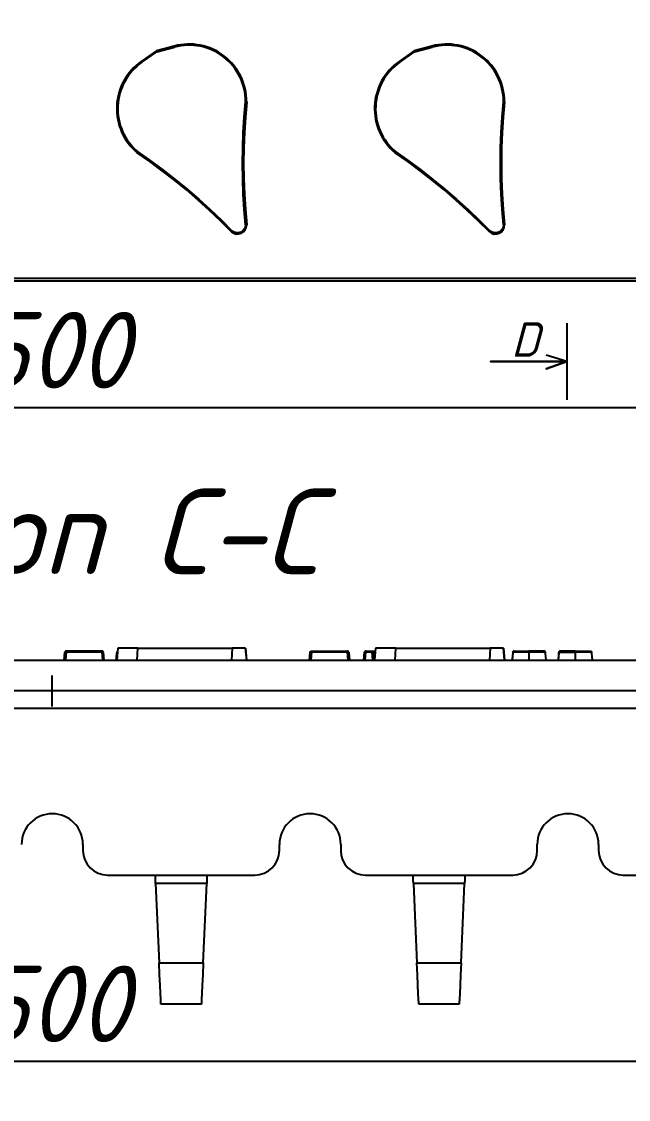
# Model space of a CAD drawing. Header units: millimetres. Extents: x 29006 to 29645, y 5570 to 5801.
# Drawn here: x 29388.55 to 29408.4, y 5588.32 to 5623.56 of the extents above; entities that cross this region are included whole.
import ezdxf

# ---------------------------------------------------------------- set-up
doc = ezdxf.new("R2010")
doc.units = ezdxf.units.MM
doc.styles.add('GOST-2.304_Type-B_italic', font='')
doc.styles.get('GOST-2.304_Type-B_italic').set_extended_font_data('GOST Common', italic=True)
doc.dimstyles.new('ISO-25', dxfattribs={"dimtxt": 2.5, "dimasz": 2.5, "dimexe": 1.25, "dimexo": 0.625, "dimtad": 1, "dimtoh": 1, "dimtxsty": 'GOST-2.304_Type-B_italic', "dimcen": 2.5, "dimadec": 0, "dimazin": 0, "dimtfac": 1, "dimtmove": 0, "dimatfit": 3, "dimfxl": 1, "dimarcsym": 0})

# ---------------------------------------------------------------- blocks, each defined once
blk = doc.blocks.new('*D4')
at = {"color": 0, "lineweight": -2, "transparency": 16777216}
for p, q in [((29339.545, 5615.442), (29339.545, 5609.696)), ((29439.552, 5615.452), (29439.552, 5609.696)), ((29342.045, 5610.946), (29437.052, 5610.946))]:
    blk.add_line(p, q, dxfattribs=at)
at = {"color": 0, "transparency": 16777216}
for points in [[(29342.045, 5611.362), (29342.045, 5610.529), (29339.545, 5610.946)], [(29437.052, 5611.362), (29437.052, 5610.529), (29439.552, 5610.946)]]:
    blk.add_solid(points, dxfattribs=at)
at = {"layer": 'Defpoints', "color": 0, "transparency": 16777216}
for p in [(29339.545, 5616.067), (29439.552, 5616.077), (29439.552, 5610.946)]:
    blk.add_point(p, dxfattribs=at)
at = {"color": 0, "transparency": 16777216, "insert": (29389.549, 5612.821), "char_height": 2.5, "attachment_point": 5, "style": 'GOST-2.304_Type-B_italic'}
blk.add_mtext('500', dxfattribs=at)
blk = doc.blocks.new('*D5')
at = {"color": 0, "lineweight": -2, "transparency": 16777216}
for p, q in [((29339.545, 5601.042), (29339.545, 5588.323)), ((29439.552, 5601.052), (29439.552, 5588.323)), ((29342.045, 5589.573), (29437.052, 5589.573))]:
    blk.add_line(p, q, dxfattribs=at)
at = {"color": 0, "transparency": 16777216}
for points in [[(29342.045, 5589.99), (29342.045, 5589.157), (29339.545, 5589.573)], [(29437.052, 5589.99), (29437.052, 5589.157), (29439.552, 5589.573)]]:
    blk.add_solid(points, dxfattribs=at)
at = {"layer": 'Defpoints', "color": 0, "transparency": 16777216}
for p in [(29339.545, 5601.667), (29439.552, 5601.677), (29439.552, 5589.573)]:
    blk.add_point(p, dxfattribs=at)
at = {"color": 0, "transparency": 16777216, "insert": (29389.549, 5591.448), "char_height": 2.5, "attachment_point": 5, "style": 'GOST-2.304_Type-B_italic'}
blk.add_mtext('500', dxfattribs=at)

msp = doc.modelspace()

# ---------------------------------------------------------------- linework, layer by layer
at = {"color": 0}
for p, q in [((29389.944, 5602.681), (29389.967, 5602.945)), ((29389.968, 5602.953), (29389.967, 5602.945)), ((29389.967, 5602.945), (29389.968, 5602.946)), ((29389.971, 5602.959), (29389.968, 5602.953)), ((29389.968, 5602.946), (29389.97, 5602.946)), ((29389.97, 5602.946), (29389.974, 5602.947)), ((29389.975, 5602.966), (29389.971, 5602.959)), ((29389.974, 5602.947), (29389.979, 5602.947)), ((29389.98, 5602.972), (29389.975, 5602.966)), ((29389.979, 5602.947), (29389.985, 5602.947)), ((29389.986, 5602.976), (29389.98, 5602.972)), ((29390.007, 5602.945), (29389.984, 5602.681)), ((29389.985, 5602.947), (29389.992, 5602.946)), ((29389.992, 5602.979), (29389.986, 5602.976)), ((29390, 5602.981), (29389.992, 5602.979)), ((29389.992, 5602.946), (29389.999, 5602.946)), ((29389.999, 5602.946), (29390.007, 5602.945)), ((29390.007, 5602.982), (29390, 5602.981)), ((29390.007, 5602.981), (29390.007, 5602.982)), ((29391.185, 5602.982), (29390.007, 5602.982)), ((29390.007, 5602.979), (29390.007, 5602.981)), ((29390.007, 5602.976), (29390.007, 5602.979)), ((29390.007, 5602.972), (29390.007, 5602.976)), ((29390.007, 5602.966), (29390.007, 5602.972)), ((29390.007, 5602.959), (29390.007, 5602.966)), ((29390.007, 5602.953), (29390.007, 5602.959)), ((29390.007, 5602.945), (29390.007, 5602.953)), ((29391.185, 5602.945), (29390.007, 5602.945)), ((29391.192, 5602.981), (29391.185, 5602.982)), ((29391.185, 5602.981), (29391.185, 5602.982)), ((29391.185, 5602.979), (29391.185, 5602.981)), ((29391.185, 5602.976), (29391.185, 5602.979)), ((29391.185, 5602.972), (29391.185, 5602.976)), ((29391.185, 5602.966), (29391.185, 5602.972)), ((29391.185, 5602.959), (29391.185, 5602.966)), ((29391.185, 5602.953), (29391.185, 5602.959)), ((29391.185, 5602.945), (29391.185, 5602.953)), ((29391.192, 5602.946), (29391.185, 5602.945)), ((29391.208, 5602.681), (29391.185, 5602.945)), ((29391.199, 5602.979), (29391.192, 5602.981)), ((29391.2, 5602.946), (29391.192, 5602.946)), ((29391.206, 5602.976), (29391.199, 5602.979)), ((29391.207, 5602.947), (29391.2, 5602.946)), ((29391.212, 5602.972), (29391.206, 5602.976)), ((29391.213, 5602.947), (29391.207, 5602.947)), ((29391.217, 5602.966), (29391.212, 5602.972)), ((29391.218, 5602.947), (29391.213, 5602.947)), ((29391.221, 5602.959), (29391.217, 5602.966)), ((29391.222, 5602.946), (29391.218, 5602.947)), ((29391.223, 5602.953), (29391.221, 5602.959)), ((29391.224, 5602.946), (29391.222, 5602.946)), ((29391.225, 5602.945), (29391.223, 5602.953)), ((29391.225, 5602.945), (29391.224, 5602.946)), ((29391.248, 5602.681), (29391.225, 5602.945)), ((29391.656, 5602.891), (29391.648, 5602.801)), ((29391.661, 5602.945), (29391.656, 5602.891)), ((29391.695, 5603.082), (29391.66, 5602.681)), ((29391.664, 5602.958), (29391.661, 5602.945)), ((29391.672, 5602.969), (29391.664, 5602.958)), ((29391.683, 5602.978), (29391.672, 5602.969)), ((29391.687, 5602.979), (29391.683, 5602.978)), ((29391.699, 5603.082), (29391.695, 5603.082)), ((29391.758, 5603.082), (29391.699, 5603.082)), ((29391.892, 5603.082), (29391.758, 5603.082)), ((29392.093, 5603.082), (29391.892, 5603.082)), ((29392.355, 5603.082), (29392.093, 5603.082)), ((29392.334, 5602.681), (29392.355, 5603.082)), ((29392.355, 5603.082), (29392.768, 5603.082)), ((29392.768, 5603.082), (29393.174, 5603.082)), ((29393.174, 5603.082), (29393.572, 5603.082)), ((29393.572, 5603.082), (29393.962, 5603.082)), ((29393.962, 5603.082), (29394.345, 5603.082)), ((29394.345, 5603.082), (29394.719, 5603.082)), ((29394.719, 5603.082), (29395.084, 5603.082)), ((29395.084, 5603.082), (29395.441, 5603.082)), ((29395.441, 5603.082), (29395.417, 5602.681)), ((29395.504, 5603.082), (29395.441, 5603.082)), ((29395.577, 5603.082), (29395.504, 5603.082)), ((29395.651, 5603.082), (29395.577, 5603.082)), ((29395.723, 5603.082), (29395.651, 5603.082)), ((29395.786, 5603.082), (29395.723, 5603.082)), ((29395.835, 5603.082), (29395.786, 5603.082)), ((29395.866, 5603.082), (29395.835, 5603.082)), ((29395.877, 5603.082), (29395.866, 5603.082)), ((29395.877, 5603.082), (29395.911, 5602.683)), ((29395.912, 5602.681), (29395.877, 5603.082)), ((29397.968, 5602.681), (29397.991, 5602.945)), ((29397.991, 5602.945), (29397.992, 5602.953)), ((29397.991, 5602.945), (29397.992, 5602.946)), ((29397.992, 5602.953), (29397.995, 5602.959)), ((29397.992, 5602.946), (29397.994, 5602.946)), ((29397.994, 5602.946), (29397.998, 5602.947)), ((29397.995, 5602.959), (29397.999, 5602.966)), ((29397.998, 5602.947), (29398.003, 5602.947)), ((29397.999, 5602.966), (29398.004, 5602.972)), ((29398.003, 5602.947), (29398.009, 5602.947)), ((29398.004, 5602.972), (29398.01, 5602.976)), ((29398.031, 5602.945), (29398.008, 5602.681)), ((29398.009, 5602.947), (29398.016, 5602.946)), ((29398.01, 5602.976), (29398.016, 5602.979)), ((29398.016, 5602.979), (29398.023, 5602.981)), ((29398.016, 5602.946), (29398.023, 5602.946)), ((29398.023, 5602.981), (29398.031, 5602.982)), ((29398.023, 5602.946), (29398.031, 5602.945)), ((29398.031, 5602.981), (29398.031, 5602.982)), ((29398.031, 5602.982), (29399.209, 5602.982)), ((29398.031, 5602.979), (29398.031, 5602.981)), ((29398.031, 5602.976), (29398.031, 5602.979)), ((29398.031, 5602.972), (29398.031, 5602.976)), ((29398.031, 5602.966), (29398.031, 5602.972)), ((29398.031, 5602.959), (29398.031, 5602.966)), ((29398.031, 5602.953), (29398.031, 5602.959)), ((29398.031, 5602.945), (29398.031, 5602.953)), ((29399.209, 5602.945), (29398.031, 5602.945)), ((29399.216, 5602.981), (29399.209, 5602.982)), ((29399.209, 5602.982), (29399.209, 5602.981)), ((29399.209, 5602.981), (29399.209, 5602.979)), ((29399.209, 5602.979), (29399.209, 5602.976)), ((29399.209, 5602.976), (29399.209, 5602.972)), ((29399.209, 5602.972), (29399.209, 5602.966)), ((29399.209, 5602.966), (29399.209, 5602.959)), ((29399.209, 5602.959), (29399.209, 5602.953)), ((29399.209, 5602.953), (29399.209, 5602.945)), ((29399.209, 5602.945), (29399.216, 5602.946)), ((29399.232, 5602.681), (29399.209, 5602.945)), ((29399.223, 5602.979), (29399.216, 5602.981)), ((29399.216, 5602.946), (29399.224, 5602.946)), ((29399.23, 5602.976), (29399.223, 5602.979)), ((29399.224, 5602.946), (29399.231, 5602.947)), ((29399.236, 5602.972), (29399.23, 5602.976)), ((29399.231, 5602.947), (29399.237, 5602.947)), ((29399.24, 5602.966), (29399.236, 5602.972)), ((29399.237, 5602.947), (29399.242, 5602.947)), ((29399.245, 5602.959), (29399.24, 5602.966)), ((29399.242, 5602.947), (29399.245, 5602.946)), ((29399.247, 5602.953), (29399.245, 5602.959)), ((29399.245, 5602.946), (29399.248, 5602.946)), ((29399.249, 5602.945), (29399.247, 5602.953)), ((29399.248, 5602.946), (29399.249, 5602.945)), ((29399.249, 5602.945), (29399.272, 5602.681)), ((29399.74, 5602.681), (29399.763, 5602.945)), ((29399.764, 5602.953), (29399.763, 5602.945)), ((29399.763, 5602.945), (29399.764, 5602.946)), ((29399.767, 5602.959), (29399.764, 5602.953)), ((29399.764, 5602.946), (29399.766, 5602.946)), ((29399.766, 5602.946), (29399.77, 5602.947)), ((29399.771, 5602.966), (29399.767, 5602.959)), ((29399.77, 5602.947), (29399.775, 5602.947)), ((29399.776, 5602.972), (29399.771, 5602.966)), ((29399.775, 5602.947), (29399.781, 5602.947)), ((29399.782, 5602.976), (29399.776, 5602.972)), ((29399.803, 5602.945), (29399.78, 5602.681)), ((29399.781, 5602.947), (29399.788, 5602.946)), ((29399.788, 5602.979), (29399.782, 5602.976)), ((29399.796, 5602.981), (29399.788, 5602.979)), ((29399.788, 5602.946), (29399.795, 5602.946)), ((29399.795, 5602.946), (29399.803, 5602.945)), ((29399.803, 5602.982), (29399.796, 5602.981)), ((29399.803, 5602.981), (29399.803, 5602.982)), ((29399.803, 5602.982), (29400.015, 5602.982)), ((29399.803, 5602.979), (29399.803, 5602.981)), ((29399.803, 5602.976), (29399.803, 5602.979)), ((29399.803, 5602.972), (29399.803, 5602.976)), ((29399.803, 5602.966), (29399.803, 5602.972)), ((29399.803, 5602.959), (29399.803, 5602.966)), ((29399.803, 5602.953), (29399.803, 5602.959)), ((29399.803, 5602.945), (29399.803, 5602.953)), ((29400.015, 5602.945), (29399.803, 5602.945)), ((29400.015, 5602.981), (29400.015, 5602.982)), ((29400.015, 5602.982), (29400.023, 5602.981)), ((29400.015, 5602.982), (29400.017, 5602.982)), ((29400.015, 5602.979), (29400.015, 5602.981)), ((29400.015, 5602.976), (29400.015, 5602.979)), ((29400.015, 5602.972), (29400.015, 5602.976)), ((29400.015, 5602.966), (29400.015, 5602.972)), ((29400.015, 5602.959), (29400.015, 5602.966)), ((29400.015, 5602.953), (29400.015, 5602.959)), ((29400.015, 5602.945), (29400.015, 5602.953)), ((29400.023, 5602.946), (29400.015, 5602.945)), ((29400.039, 5602.681), (29400.015, 5602.945)), ((29400.017, 5602.982), (29400.02, 5602.982)), ((29400.02, 5602.982), (29400.026, 5602.982)), ((29400.023, 5602.981), (29400.03, 5602.979)), ((29400.031, 5602.946), (29400.023, 5602.946)), ((29400.026, 5602.982), (29400.035, 5602.982)), ((29400.03, 5602.979), (29400.037, 5602.976)), ((29400.038, 5602.947), (29400.031, 5602.946)), ((29400.035, 5602.982), (29400.045, 5602.982)), ((29400.037, 5602.976), (29400.043, 5602.972)), ((29400.044, 5602.947), (29400.038, 5602.947)), ((29400.043, 5602.972), (29400.048, 5602.966)), ((29400.049, 5602.947), (29400.044, 5602.947)), ((29400.045, 5602.982), (29400.056, 5602.982)), ((29400.048, 5602.966), (29400.052, 5602.959)), ((29400.052, 5602.946), (29400.049, 5602.947)), ((29400.052, 5602.959), (29400.054, 5602.953)), ((29400.055, 5602.946), (29400.052, 5602.946)), ((29400.054, 5602.953), (29400.055, 5602.945)), ((29400.055, 5602.945), (29400.056, 5602.947)), ((29400.055, 5602.945), (29400.055, 5602.946)), ((29400.079, 5602.681), (29400.055, 5602.945)), ((29400.056, 5602.982), (29400.069, 5602.982)), ((29400.056, 5602.947), (29400.058, 5602.95)), ((29400.058, 5602.95), (29400.06, 5602.952)), ((29400.06, 5602.952), (29400.064, 5602.953)), ((29400.064, 5602.953), (29400.069, 5602.955)), ((29400.069, 5602.982), (29400.083, 5602.982)), ((29400.069, 5602.955), (29400.075, 5602.955)), ((29400.075, 5602.955), (29400.081, 5602.956)), ((29400.081, 5602.956), (29400.088, 5602.956)), ((29400.083, 5602.982), (29400.097, 5602.982)), ((29400.088, 5602.956), (29400.096, 5602.955)), ((29400.129, 5603.082), (29400.094, 5602.681)), ((29400.096, 5602.955), (29400.103, 5602.955)), ((29400.097, 5602.982), (29400.111, 5602.982)), ((29400.103, 5602.955), (29400.109, 5602.953)), ((29400.109, 5602.953), (29400.116, 5602.952)), ((29400.111, 5602.982), (29400.12, 5602.982)), ((29400.116, 5602.952), (29400.118, 5602.951)), ((29400.132, 5603.082), (29400.129, 5603.082)), ((29400.192, 5603.082), (29400.132, 5603.082)), ((29400.325, 5603.082), (29400.192, 5603.082)), ((29400.527, 5603.082), (29400.325, 5603.082)), ((29400.789, 5603.082), (29400.527, 5603.082)), ((29400.767, 5602.681), (29400.789, 5603.082)), ((29400.789, 5603.082), (29401.202, 5603.082)), ((29401.202, 5603.082), (29401.608, 5603.082)), ((29401.608, 5603.082), (29402.006, 5603.082)), ((29402.006, 5603.082), (29402.396, 5603.082)), ((29402.396, 5603.082), (29402.779, 5603.082)), ((29402.779, 5603.082), (29403.153, 5603.082)), ((29403.153, 5603.082), (29403.518, 5603.082)), ((29403.518, 5603.082), (29403.875, 5603.082)), ((29403.875, 5603.082), (29403.851, 5602.681)), ((29403.938, 5603.082), (29403.875, 5603.082)), ((29404.01, 5603.082), (29403.938, 5603.082)), ((29404.085, 5603.082), (29404.01, 5603.082)), ((29404.157, 5603.082), (29404.085, 5603.082)), ((29404.219, 5603.082), (29404.157, 5603.082)), ((29404.268, 5603.082), (29404.219, 5603.082)), ((29404.299, 5603.082), (29404.268, 5603.082)), ((29404.31, 5603.082), (29404.299, 5603.082)), ((29404.31, 5603.082), (29404.345, 5602.683)), ((29404.345, 5602.681), (29404.31, 5603.082)), ((29404.615, 5602.927), (29404.591, 5602.681)), ((29404.615, 5602.926), (29404.605, 5602.828)), ((29404.617, 5602.946), (29404.615, 5602.927)), ((29404.618, 5602.945), (29404.615, 5602.926)), ((29404.618, 5602.953), (29404.617, 5602.946)), ((29404.617, 5602.946), (29404.618, 5602.945)), ((29404.621, 5602.96), (29404.618, 5602.953)), ((29404.618, 5602.945), (29404.619, 5602.953)), ((29404.687, 5602.945), (29404.618, 5602.945)), ((29404.619, 5602.953), (29404.621, 5602.959)), ((29404.621, 5602.959), (29404.625, 5602.966)), ((29404.625, 5602.966), (29404.621, 5602.96)), ((29404.625, 5602.966), (29404.63, 5602.972)), ((29404.63, 5602.972), (29404.625, 5602.966)), ((29404.63, 5602.972), (29404.636, 5602.976)), ((29404.636, 5602.976), (29404.63, 5602.972)), ((29404.636, 5602.976), (29404.643, 5602.979)), ((29404.642, 5602.979), (29404.636, 5602.976)), ((29404.649, 5602.981), (29404.642, 5602.979)), ((29404.643, 5602.979), (29404.65, 5602.981)), ((29404.657, 5602.982), (29404.649, 5602.981)), ((29404.65, 5602.981), (29404.657, 5602.982)), ((29404.657, 5602.982), (29404.722, 5602.982)), ((29404.795, 5602.945), (29404.687, 5602.945)), ((29404.722, 5602.982), (29404.822, 5602.982)), ((29404.944, 5602.945), (29404.795, 5602.945)), ((29404.822, 5602.982), (29404.958, 5602.982)), ((29405.104, 5602.945), (29404.944, 5602.945)), ((29404.958, 5602.982), (29405.106, 5602.982)), ((29405.141, 5602.945), (29405.104, 5602.945)), ((29405.106, 5602.982), (29405.141, 5602.982)), ((29405.166, 5602.982), (29405.141, 5602.982)), ((29405.141, 5602.982), (29405.141, 5602.981)), ((29405.141, 5602.981), (29405.141, 5602.978)), ((29405.141, 5602.978), (29405.141, 5602.969)), ((29405.141, 5602.969), (29405.141, 5602.958)), ((29405.141, 5602.958), (29405.141, 5602.945)), ((29405.168, 5602.945), (29405.141, 5602.945)), ((29405.141, 5602.945), (29405.141, 5602.891)), ((29405.141, 5602.891), (29405.141, 5602.801)), ((29405.334, 5602.982), (29405.166, 5602.982)), ((29405.352, 5602.945), (29405.168, 5602.945)), ((29405.495, 5602.982), (29405.334, 5602.982)), ((29405.524, 5602.945), (29405.352, 5602.945)), ((29405.512, 5602.982), (29405.495, 5602.982)), ((29405.612, 5602.982), (29405.512, 5602.982)), ((29405.543, 5602.945), (29405.524, 5602.945)), ((29405.65, 5602.945), (29405.543, 5602.945)), ((29405.644, 5602.982), (29405.612, 5602.982)), ((29405.647, 5602.982), (29405.644, 5602.982)), ((29405.65, 5602.981), (29405.647, 5602.982)), ((29405.663, 5602.978), (29405.65, 5602.981)), ((29405.684, 5602.945), (29405.65, 5602.945)), ((29405.673, 5602.969), (29405.663, 5602.978)), ((29405.681, 5602.958), (29405.673, 5602.969)), ((29405.684, 5602.945), (29405.681, 5602.958)), ((29405.689, 5602.891), (29405.684, 5602.945)), ((29405.684, 5602.945), (29405.684, 5602.945)), ((29405.697, 5602.801), (29405.689, 5602.891)), ((29406.126, 5602.927), (29406.102, 5602.681)), ((29406.117, 5602.828), (29406.127, 5602.926)), ((29406.128, 5602.946), (29406.126, 5602.927)), ((29406.127, 5602.926), (29406.129, 5602.945)), ((29406.13, 5602.953), (29406.128, 5602.946)), ((29406.128, 5602.946), (29406.129, 5602.945)), ((29406.129, 5602.945), (29406.13, 5602.953)), ((29406.129, 5602.945), (29406.198, 5602.945)), ((29406.132, 5602.96), (29406.13, 5602.953)), ((29406.13, 5602.953), (29406.132, 5602.959)), ((29406.132, 5602.959), (29406.136, 5602.966)), ((29406.136, 5602.966), (29406.132, 5602.96)), ((29406.136, 5602.966), (29406.141, 5602.972)), ((29406.141, 5602.972), (29406.136, 5602.966)), ((29406.141, 5602.972), (29406.147, 5602.976)), ((29406.147, 5602.976), (29406.141, 5602.972)), ((29406.147, 5602.976), (29406.154, 5602.979)), ((29406.154, 5602.979), (29406.147, 5602.976)), ((29406.154, 5602.979), (29406.161, 5602.981)), ((29406.161, 5602.981), (29406.154, 5602.979)), ((29406.161, 5602.981), (29406.168, 5602.982)), ((29406.168, 5602.982), (29406.161, 5602.981)), ((29406.233, 5602.982), (29406.168, 5602.982)), ((29406.198, 5602.945), (29406.307, 5602.945)), ((29406.333, 5602.982), (29406.233, 5602.982)), ((29406.307, 5602.945), (29406.455, 5602.945)), ((29406.469, 5602.982), (29406.333, 5602.982)), ((29406.455, 5602.945), (29406.615, 5602.945)), ((29406.617, 5602.982), (29406.469, 5602.982)), ((29406.615, 5602.945), (29406.652, 5602.945)), ((29406.652, 5602.982), (29406.617, 5602.982)), ((29406.652, 5602.982), (29406.677, 5602.982)), ((29406.652, 5602.981), (29406.652, 5602.982)), ((29406.652, 5602.978), (29406.652, 5602.981)), ((29406.652, 5602.969), (29406.652, 5602.978)), ((29406.652, 5602.958), (29406.652, 5602.969)), ((29406.652, 5602.945), (29406.652, 5602.958)), ((29406.679, 5602.945), (29406.652, 5602.945)), ((29406.652, 5602.945), (29406.652, 5602.891)), ((29406.652, 5602.891), (29406.652, 5602.801)), ((29406.677, 5602.982), (29406.846, 5602.982)), ((29406.863, 5602.945), (29406.679, 5602.945)), ((29406.846, 5602.982), (29407.006, 5602.982)), ((29407.035, 5602.945), (29406.863, 5602.945)), ((29407.006, 5602.982), (29407.023, 5602.982)), ((29407.023, 5602.982), (29407.123, 5602.982)), ((29407.054, 5602.945), (29407.035, 5602.945)), ((29407.161, 5602.945), (29407.054, 5602.945)), ((29407.123, 5602.982), (29407.156, 5602.982)), ((29407.156, 5602.982), (29407.159, 5602.982)), ((29407.159, 5602.982), (29407.161, 5602.981)), ((29407.161, 5602.981), (29407.174, 5602.978)), ((29407.195, 5602.945), (29407.161, 5602.945)), ((29407.174, 5602.978), (29407.185, 5602.969)), ((29407.185, 5602.969), (29407.192, 5602.958)), ((29407.192, 5602.958), (29407.196, 5602.945)), ((29407.196, 5602.945), (29407.195, 5602.945)), ((29407.2, 5602.891), (29407.196, 5602.945)), ((29407.208, 5602.801), (29407.2, 5602.891)), ((29340.64, 5602.681), (29438.464, 5602.681)), ((29391.648, 5602.801), (29391.638, 5602.681)), ((29404.596, 5602.73), (29404.591, 5602.681)), ((29404.605, 5602.828), (29404.596, 5602.73)), ((29405.141, 5602.801), (29405.141, 5602.681)), ((29405.707, 5602.681), (29405.697, 5602.801)), ((29406.102, 5602.681), (29406.107, 5602.73)), ((29406.107, 5602.73), (29406.117, 5602.828)), ((29406.652, 5602.801), (29406.652, 5602.681)), ((29407.219, 5602.681), (29407.208, 5602.801)), ((29389.552, 5601.175), (29389.552, 5602.179)), ((29412.435, 5601.677), (29366.668, 5601.677)), ((29390.054, 5601.677), (29389.05, 5601.677)), ((29411.857, 5601.101), (29367.247, 5601.101)), ((29390.556, 5596.662), (29390.556, 5596.461)), ((29396.982, 5596.461), (29396.982, 5596.662)), ((29398.99, 5596.662), (29398.99, 5596.461)), ((29405.416, 5596.461), (29405.416, 5596.662)), ((29407.423, 5596.662), (29407.423, 5596.461)), ((29390.556, 5596.461), (29390.571, 5596.304)), ((29390.571, 5596.304), (29390.617, 5596.153)), ((29396.921, 5596.153), (29396.966, 5596.304)), ((29396.966, 5596.304), (29396.982, 5596.461)), ((29398.99, 5596.461), (29399.005, 5596.304)), ((29399.005, 5596.304), (29399.051, 5596.153)), ((29405.354, 5596.153), (29405.4, 5596.304)), ((29405.4, 5596.304), (29405.416, 5596.461)), ((29407.423, 5596.461), (29407.439, 5596.304)), ((29407.439, 5596.304), (29407.485, 5596.153)), ((29390.617, 5596.153), (29390.691, 5596.014)), ((29390.691, 5596.014), (29390.791, 5595.893)), ((29390.791, 5595.893), (29390.913, 5595.793)), ((29396.625, 5595.793), (29396.746, 5595.893)), ((29396.746, 5595.893), (29396.846, 5596.014)), ((29396.846, 5596.014), (29396.921, 5596.153)), ((29399.051, 5596.153), (29399.125, 5596.014)), ((29399.125, 5596.014), (29399.225, 5595.893)), ((29399.225, 5595.893), (29399.347, 5595.793)), ((29405.058, 5595.793), (29405.18, 5595.893)), ((29405.18, 5595.893), (29405.28, 5596.014)), ((29405.28, 5596.014), (29405.354, 5596.153)), ((29407.485, 5596.153), (29407.559, 5596.014)), ((29407.559, 5596.014), (29407.659, 5595.893)), ((29407.659, 5595.893), (29407.78, 5595.793)), ((29390.913, 5595.793), (29391.052, 5595.719)), ((29391.052, 5595.719), (29391.202, 5595.673)), ((29391.202, 5595.673), (29391.359, 5595.657)), ((29391.359, 5595.657), (29396.178, 5595.657)), ((29392.923, 5595.64), (29392.922, 5595.657)), ((29392.925, 5595.588), (29392.923, 5595.64)), ((29392.929, 5595.502), (29392.925, 5595.588)), ((29392.934, 5595.388), (29392.929, 5595.502)), ((29394.609, 5595.502), (29394.604, 5595.388)), ((29394.613, 5595.588), (29394.609, 5595.502)), ((29394.615, 5595.64), (29394.613, 5595.588)), ((29394.615, 5595.657), (29394.615, 5595.64)), ((29396.178, 5595.657), (29396.335, 5595.673)), ((29396.335, 5595.673), (29396.486, 5595.719)), ((29396.486, 5595.719), (29396.625, 5595.793)), ((29399.347, 5595.793), (29399.486, 5595.719)), ((29399.486, 5595.719), (29399.636, 5595.673)), ((29399.636, 5595.673), (29399.793, 5595.657)), ((29399.793, 5595.657), (29404.612, 5595.657)), ((29401.356, 5595.64), (29401.356, 5595.657)), ((29401.359, 5595.588), (29401.356, 5595.64)), ((29401.362, 5595.502), (29401.359, 5595.588)), ((29401.367, 5595.388), (29401.362, 5595.502)), ((29403.042, 5595.502), (29403.037, 5595.388)), ((29403.046, 5595.588), (29403.042, 5595.502)), ((29403.048, 5595.64), (29403.046, 5595.588)), ((29403.049, 5595.657), (29403.048, 5595.64)), ((29404.612, 5595.657), (29404.769, 5595.673)), ((29404.769, 5595.673), (29404.92, 5595.719)), ((29404.92, 5595.719), (29405.058, 5595.793)), ((29407.78, 5595.793), (29407.919, 5595.719)), ((29407.919, 5595.719), (29408.07, 5595.673)), ((29408.07, 5595.673), (29408.227, 5595.657)), ((29408.227, 5595.657), (29412.043, 5595.657)), ((29392.934, 5595.388), (29393.047, 5592.791)), ((29394.604, 5595.388), (29392.934, 5595.388)), ((29394.49, 5592.791), (29394.604, 5595.388)), ((29401.367, 5595.388), (29401.481, 5592.791)), ((29403.037, 5595.388), (29401.367, 5595.388)), ((29402.924, 5592.791), (29403.037, 5595.388)), ((29393.065, 5592.392), (29393.047, 5592.791)), ((29393.047, 5592.791), (29394.49, 5592.791)), ((29394.49, 5592.791), (29394.473, 5592.392)), ((29401.498, 5592.392), (29401.481, 5592.791)), ((29401.481, 5592.791), (29402.924, 5592.791)), ((29402.924, 5592.791), (29402.907, 5592.392)), ((29393.079, 5592.057), (29393.065, 5592.392)), ((29394.473, 5592.392), (29394.459, 5592.057)), ((29401.513, 5592.057), (29401.498, 5592.392)), ((29402.907, 5592.392), (29402.892, 5592.057)), ((29393.091, 5591.79), (29393.079, 5592.057)), ((29394.459, 5592.057), (29394.447, 5591.79)), ((29401.525, 5591.79), (29401.513, 5592.057)), ((29402.892, 5592.057), (29402.881, 5591.79)), ((29393.099, 5591.597), (29393.091, 5591.79)), ((29393.104, 5591.48), (29393.099, 5591.597)), ((29394.438, 5591.597), (29394.433, 5591.48)), ((29394.447, 5591.79), (29394.438, 5591.597)), ((29401.533, 5591.597), (29401.525, 5591.79)), ((29401.538, 5591.48), (29401.533, 5591.597)), ((29402.872, 5591.597), (29402.867, 5591.48)), ((29402.881, 5591.79), (29402.872, 5591.597)), ((29393.106, 5591.44), (29393.104, 5591.48)), ((29394.432, 5591.44), (29393.106, 5591.44)), ((29394.433, 5591.48), (29394.432, 5591.44)), ((29401.54, 5591.44), (29401.538, 5591.48)), ((29402.865, 5591.44), (29401.54, 5591.44)), ((29402.867, 5591.48), (29402.865, 5591.44))]:
    msp.add_line(p, q, dxfattribs=at)
for points in [[(29438.464, 5615.164), (29340.64, 5615.164), (29340.445, 5615.183), (29340.257, 5615.24), (29340.084, 5615.333), (29339.932, 5615.457), (29339.808, 5615.608), (29339.716, 5615.781), (29339.659, 5615.969), (29339.64, 5616.165), (29339.64, 5623.901)], [(29392.973, 5622.574), (29392.957, 5622.607), (29392.464, 5622.261), (29392.484, 5622.232), (29392.973, 5622.574), (29393.549, 5622.728), (29393.539, 5622.762), (29392.957, 5622.607)], [(29401.406, 5622.574), (29401.391, 5622.607), (29400.898, 5622.261), (29400.918, 5622.232), (29401.406, 5622.574), (29401.982, 5622.728), (29401.973, 5622.762), (29401.391, 5622.607)], [(29395.877, 5616.915), (29395.833, 5617.418), (29395.801, 5617.921), (29395.782, 5618.425), (29395.776, 5618.929), (29395.782, 5619.434), (29395.801, 5619.938), (29395.833, 5620.441), (29395.877, 5620.944), (29395.912, 5620.942), (29395.868, 5620.44), (29395.837, 5619.937), (29395.818, 5619.433), (29395.812, 5618.929), (29395.818, 5618.426), (29395.837, 5617.922), (29395.868, 5617.419), (29395.912, 5616.917), (29395.877, 5616.915), (29395.866, 5616.841), (29395.835, 5616.773), (29395.786, 5616.717), (29395.723, 5616.676), (29395.651, 5616.654), (29395.577, 5616.653), (29395.504, 5616.673), (29395.441, 5616.712), (29395.417, 5616.686), (29395.061, 5617.043), (29394.695, 5617.39), (29394.322, 5617.728), (29393.94, 5618.057), (29393.55, 5618.376), (29393.152, 5618.685), (29392.746, 5618.984), (29392.334, 5619.274), (29392.355, 5619.302), (29392.768, 5619.012), (29393.174, 5618.713), (29393.572, 5618.403), (29393.962, 5618.084), (29394.345, 5617.755), (29394.719, 5617.416), (29395.084, 5617.069), (29395.441, 5616.712)], [(29404.31, 5616.915), (29404.267, 5617.418), (29404.235, 5617.921), (29404.216, 5618.425), (29404.21, 5618.929), (29404.216, 5619.434), (29404.235, 5619.938), (29404.267, 5620.441), (29404.31, 5620.944), (29404.345, 5620.942), (29404.302, 5620.44), (29404.27, 5619.937), (29404.251, 5619.433), (29404.245, 5618.929), (29404.251, 5618.426), (29404.27, 5617.922), (29404.302, 5617.419), (29404.345, 5616.917), (29404.31, 5616.915), (29404.299, 5616.841), (29404.268, 5616.773), (29404.219, 5616.717), (29404.157, 5616.676), (29404.085, 5616.654), (29404.01, 5616.653), (29403.938, 5616.673), (29403.875, 5616.712), (29403.851, 5616.686), (29403.494, 5617.043), (29403.129, 5617.39), (29402.756, 5617.728), (29402.374, 5618.057), (29401.983, 5618.376), (29401.586, 5618.685), (29401.18, 5618.984), (29400.767, 5619.274), (29400.789, 5619.302), (29401.202, 5619.012), (29401.608, 5618.713), (29402.006, 5618.403), (29402.396, 5618.084), (29402.779, 5617.755), (29403.153, 5617.416), (29403.518, 5617.069), (29403.875, 5616.712)], [(29395.417, 5616.686), (29395.489, 5616.641), (29395.571, 5616.618), (29395.656, 5616.619), (29395.738, 5616.644), (29395.809, 5616.69), (29395.865, 5616.755), (29395.9, 5616.833), (29395.912, 5616.917)], [(29403.851, 5616.686), (29403.923, 5616.641), (29404.005, 5616.618), (29404.09, 5616.619), (29404.172, 5616.644), (29404.243, 5616.69), (29404.298, 5616.755), (29404.333, 5616.833), (29404.345, 5616.917)], [(29438.552, 5615.076), (29438.548, 5615.076), (29413.06, 5615.076), (29412.435, 5615.076), (29366.668, 5615.076), (29366.044, 5615.076), (29340.556, 5615.076), (29340.552, 5615.076)]]:
    msp.add_lwpolyline(points, dxfattribs=at)
at = {"color": 0, "linetype": 'ByBlock'}
for points in [[(29406.389, 5613.698), (29406.389, 5612.448), (29403.889, 5612.448), (29406.389, 5612.448), (29405.708, 5612.207), (29406.389, 5612.448), (29405.708, 5612.652)], [(29406.389, 5613.698), (29406.389, 5611.198)]]:
    msp.add_lwpolyline(points, dxfattribs=at)
at = {"color": 0}
for centre, radius, start, end in [((29394.027, 5620.942), 1.884, 359.9833, 105.0119), ((29394.027, 5620.942), 1.849, 0.0506, 105.0003), ((29402.461, 5620.942), 1.884, 359.9833, 105.0119), ((29402.461, 5620.942), 1.849, 0.0506, 105.0003), ((29393.544, 5620.717), 1.884, 124.9899, 230.0133), ((29401.978, 5620.717), 1.884, 124.9899, 230.0133), ((29393.545, 5620.717), 1.849, 125.0015, 229.9466), ((29401.979, 5620.717), 1.849, 125.0015, 229.9466), ((29389.552, 5596.661), 1.004, 0.0078, 179.9922), ((29397.986, 5596.661), 1.004, 0.0114, 179.9886), ((29406.419, 5596.661), 1.004, 0.0078, 179.9922)]:
    msp.add_arc(centre, radius, start, end, dxfattribs=at)

# ---------------------------------------------------------------- texts
at = {"color": 0, "style": 'GOST-2.304_Type-B_italic'}
for s, insert, char_height, attachment_point in [('D', (29405.484, 5613.73), 1.125, 3), ('Section С-С', (29379.473, 5608.291), 2.8, 1)]:
    msp.add_mtext_dynamic_manual_height_columns(s, width=21060, gutter_width=12.5, heights=[0], dxfattribs=dict(at, insert=insert, char_height=char_height, attachment_point=attachment_point))

# ---------------------------------------------------------------- dimensions: what is measured, and where the dimension line sits
at = {"color": 0}
for base, p1, p2, picture, middle in [((29439.552, 5610.946), (29339.545, 5616.067), (29439.552, 5616.077), '*D4', (29389.549, 5612.821)), ((29439.552, 5589.573), (29339.545, 5601.667), (29439.552, 5601.677), '*D5', (29389.549, 5591.448))]:
    dim = msp.add_linear_dim(base=base, p1=p1, p2=p2, text='500', dimstyle='ISO-25', dxfattribs=at)
    dim.commit()
    dim.dimension.update_dxf_attribs({"geometry": picture, "text_midpoint": middle})

doc.saveas('drawing.dxf')
